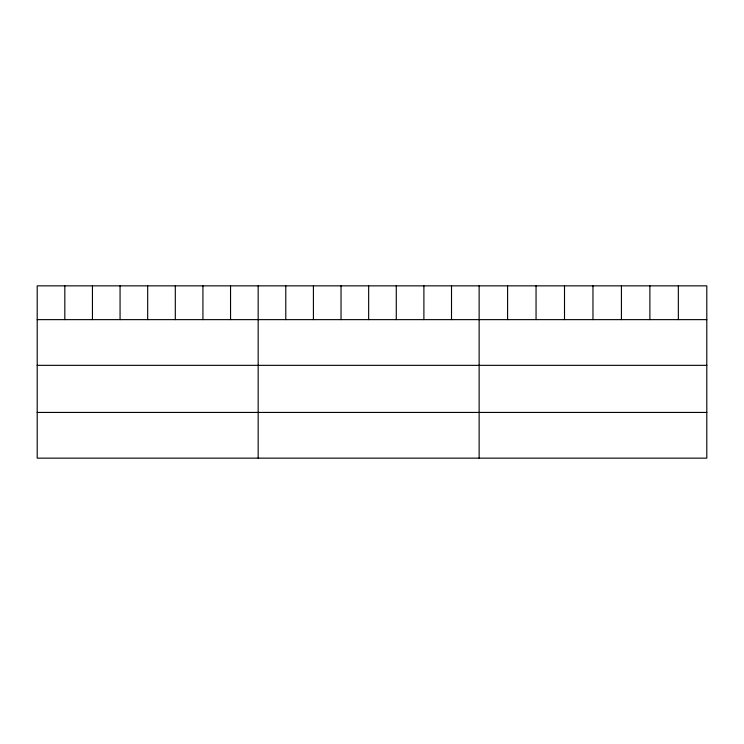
<?xml version="1.0" encoding="UTF-8"?>
<svg xmlns="http://www.w3.org/2000/svg" width="744" height="744" viewBox="0 0 744 744"><rect width="100%" height="100%" fill="white"/><g stroke="black" fill="none" stroke-linecap="round" stroke-linejoin="round"><path stroke-width="1.12" d="M706.8 319.632L706.8 458.146L37.2 458.146L37.2 285.854L706.8 285.854L706.8 319.632L37.2 319.632M37.2 365.341L706.8 365.341M37.2 412.436L706.8 412.436M678.342 285.854L678.342 319.632M649.884 285.854L649.884 319.632M621.426 285.854L621.426 319.632M592.968 285.854L592.968 319.632M564.51 285.854L564.51 319.632M536.052 285.854L536.052 319.632M507.594 285.854L507.594 319.632M479.136 285.854L479.136 458.146M451.515 285.854L451.515 319.632M423.894 285.854L423.894 319.632M396.273 285.854L396.273 319.632M368.652 285.854L368.652 319.632M341.031 285.854L341.031 319.632M313.41 285.854L313.41 319.632M285.789 285.854L285.789 319.632M258.168 285.854L258.168 458.146M230.547 285.854L230.547 319.632M202.926 285.854L202.926 319.632M175.305 285.854L175.305 319.632M147.684 285.854L147.684 319.632M120.063 285.854L120.063 319.632M92.442 285.854L92.442 319.632M64.821 285.854L64.821 319.632"/></g></svg>
